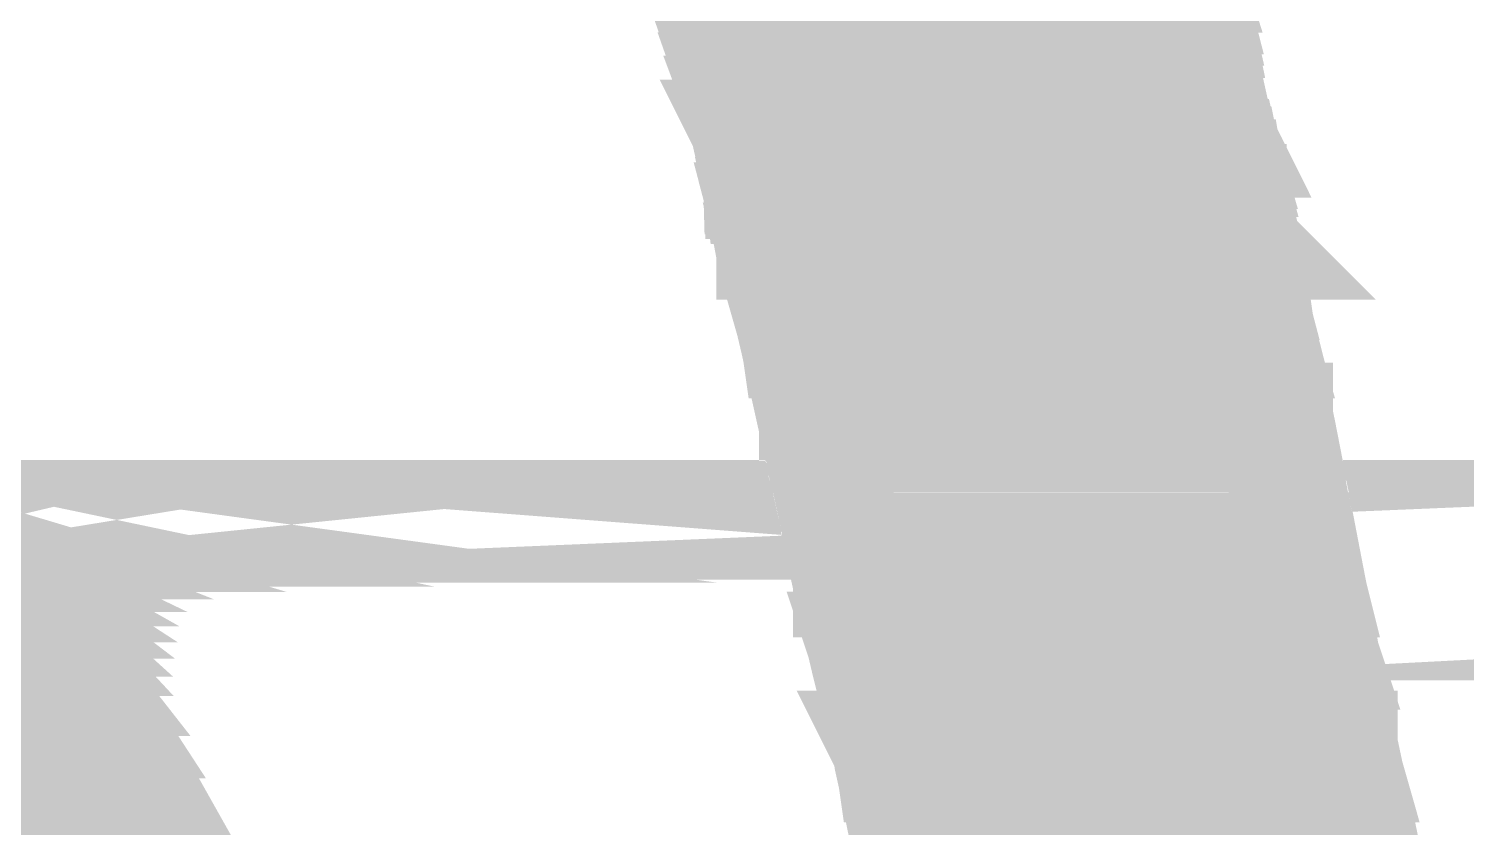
# Model space of a CAD drawing. Extents: x -22 to 239, y -29 to 162.
# Drawn here: x 189.171 to 190.39, y 34.083 to 34.76 of the extents above; entities that cross this region are included whole.
import ezdxf

# ---------------------------------------------------------------- set-up
doc = ezdxf.new("R2010")
doc.units = 0
doc.layers.add('2D_LINE_126', color=255, linetype='CONTINUOUS')

# ---------------------------------------------------------------- blocks, each defined once
blk = doc.blocks.new('SMOOTH_0$1')
at = {"const_width": 0.05}
blk.add_lwpolyline([(-0.025, 0, 1), (0.025, 0, 1)], format="xyb", close=True, dxfattribs=at)
blk = doc.blocks.new('DRAWING_129')
at = {"layer": '2D_LINE_126', "const_width": 0.1}
for points in [[(-9.1805046667, 2.71652), (-9.0268686667, 2.84385)], [(-8.4621006667, 2.8183773333), (-8.4481693333, 2.7780686667), (-8.440656, 2.7541), (-8.43248, 2.728168), (-8.4248513333, 2.7040953333), (-8.4192193333, 2.6864806667), (-8.4148073333, 2.6716426667), (-8.411086, 2.656696), (-8.408438, 2.6435653333), (-8.4080386667, 2.6408646667), (-8.4078013333, 2.6381466667), (-8.4077266667, 2.6354133333), (-8.4075606667, 2.631216), (-8.4070406667, 2.627034), (-8.4043813333, 2.6127553333), (-8.4006753333, 2.5962946667), (-8.396282, 2.579664), (-8.387016, 2.5444846667), (-8.375614, 2.4960973333), (-8.3600746667, 2.4263026667), (-8.3362653333, 2.316146), (-8.3290873333, 2.2833186667), (-8.3216633333, 2.2505406667), (-8.3149706667, 2.221972), (-8.310574, 2.2046473333), (-8.303438, 2.1759266667), (-8.2948633333, 2.136766), (-8.2838806667, 2.0830273333), (-8.268676, 2.005542)], [(-8.886002, 2.024326), (-8.9016613333, 2.0533273333), (-8.970018, 2.174778), (-8.9933646667, 2.2105986667), (-9.0199186667, 2.244532), (-9.0353513333, 2.261108), (-9.0521613333, 2.2763446667), (-9.070322, 2.2901866667), (-9.091216, 2.3037733333)], [(-7.889654, 2.0174886667), (-7.896576, 2.0505306667), (-7.9043173333, 2.0873), (-7.9116953333, 2.1221933333), (-7.9173806667, 2.148898), (-7.923768, 2.1797686667), (-7.9342733333, 2.2327206667), (-7.946228, 2.2939453333), (-7.958144, 2.3559666667), (-7.9700133333, 2.4167426667), (-7.9818273333, 2.4742173333), (-7.992294, 2.5226693333), (-7.99827, 2.5460306667), (-8.0025906667, 2.5624566667), (-8.0062406667, 2.579772), (-8.0088006667, 2.5955253333), (-8.0093666667, 2.6009826667), (-8.0095566667, 2.6064873333), (-8.0097493333, 2.611966), (-8.0103286667, 2.6174226667), (-8.01294, 2.633066), (-8.016666, 2.65023), (-8.021076, 2.6664766667), (-8.0258913333, 2.684324), (-8.0308406667, 2.7065453333), (-8.0351826667, 2.7293553333), (-8.03814, 2.74913), (-8.0410546667, 2.7680166667), (-8.0452313333, 2.7880713333), (-8.0499553333, 2.8063806667), (-8.0520233333, 2.812926)]]:
    blk.add_lwpolyline(points, dxfattribs=at)
for points in [[(-9.597012, 2.8008186667), (-9.5526946667, 2.8430986667), (-9.02897, 2.8430986667), (-9.0799846667, 2.8008186667)], [(-8.4570753333, 2.8061706667), (-8.4593233333, 2.812674), (-8.0527426667, 2.812674), (-8.050688, 2.8061706667)], [(-8.4507606667, 2.787898), (-8.4570753333, 2.8061706667), (-8.050688, 2.8061706667), (-8.045974, 2.787898)], [(-9.6456606667, 2.75136), (-9.6049686667, 2.7939706667), (-9.0882473333, 2.7939706667), (-9.1396606667, 2.75136)], [(-9.601098, 2.7973813333), (-9.599028, 2.799014), (-9.082162, 2.799014), (-9.084132, 2.7973813333)], [(-9.603106, 2.7957593333), (-9.601098, 2.7973813333), (-9.084132, 2.7973813333), (-9.0860893333, 2.7957593333)], [(-9.599028, 2.799014), (-9.59901, 2.7990286667), (-9.0821446667, 2.7990286667), (-9.082162, 2.799014)], [(-9.59901, 2.7990286667), (-9.598992, 2.7990446667), (-9.0821253333, 2.7990446667), (-9.0821446667, 2.7990286667)], [(-9.598992, 2.7990446667), (-9.5970293333, 2.800802), (-9.0800046667, 2.800802), (-9.0821253333, 2.7990446667)], [(-9.6049686667, 2.7939706667), (-9.603106, 2.7957593333), (-9.0860893333, 2.7957593333), (-9.0882473333, 2.7939706667)], [(-9.5970293333, 2.800802), (-9.59702, 2.8008106667), (-9.079994, 2.8008106667), (-9.0800046667, 2.800802)], [(-9.59702, 2.8008106667), (-9.597012, 2.8008186667), (-9.0799846667, 2.8008186667), (-9.079994, 2.8008106667)], [(-8.4474493333, 2.778318), (-8.4507606667, 2.787898), (-8.045974, 2.787898), (-8.0439786667, 2.778318)], [(-8.4474453333, 2.7783053333), (-8.4474493333, 2.778318), (-8.0439786667, 2.778318), (-8.043976, 2.7783053333)], [(-8.4441773333, 2.7678806667), (-8.4474426667, 2.7782966667), (-8.043974, 2.7782966667), (-8.0418046667, 2.7678806667)], [(-8.4474426667, 2.7782966667), (-8.4474453333, 2.7783053333), (-8.043976, 2.7783053333), (-8.043974, 2.7782966667)], [(-8.4399293333, 2.7543293333), (-8.4441773333, 2.7678806667), (-8.0418046667, 2.7678806667), (-8.0397133333, 2.7543293333)], [(-8.4382533333, 2.749014), (-8.4399293333, 2.7543293333), (-8.0397133333, 2.7543293333), (-8.0388933333, 2.749014)], [(-9.678236, 2.7171066667), (-9.6456606667, 2.75136), (-9.1396606667, 2.75136), (-9.1809906667, 2.7171066667)], [(-8.43202, 2.7292426667), (-8.4382533333, 2.749014), (-8.0388933333, 2.749014), (-8.035936, 2.7292426667)], [(-8.4320146667, 2.7292273333), (-8.43202, 2.7292426667), (-8.035936, 2.7292426667), (-8.035934, 2.7292273333)], [(-8.431754, 2.7283986667), (-8.4320106667, 2.7292126667), (-8.0359313333, 2.7292126667), (-8.035776, 2.7283986667)], [(-8.4320106667, 2.7292126667), (-8.4320146667, 2.7292273333), (-8.035934, 2.7292273333), (-8.0359313333, 2.7292126667)], [(-8.4247833333, 2.7064033333), (-8.431754, 2.7283986667), (-8.035776, 2.7283986667), (-8.0315893333, 2.7064033333)], [(-8.4247793333, 2.706392), (-8.4247833333, 2.7064033333), (-8.0315893333, 2.7064033333), (-8.0315866667, 2.706392)], [(-8.4241253333, 2.7043273333), (-8.424776, 2.70638), (-8.031584, 2.70638), (-8.0311273333, 2.7043273333)], [(-8.424776, 2.70638), (-8.4247793333, 2.706392), (-8.0315866667, 2.706392), (-8.031584, 2.70638)], [(-8.4184933333, 2.6867126667), (-8.4241253333, 2.7043273333), (-8.0311273333, 2.7043273333), (-8.027204, 2.6867126667)], [(-8.4184913333, 2.6867073333), (-8.4184933333, 2.6867126667), (-8.027204, 2.6867126667), (-8.0272026667, 2.6867073333)], [(-8.4177333333, 2.684158), (-8.4184886667, 2.686698), (-8.0272006667, 2.686698), (-8.0266346667, 2.684158)], [(-8.4184886667, 2.686698), (-8.4184913333, 2.6867073333), (-8.0272026667, 2.6867073333), (-8.0272006667, 2.686698)], [(-8.4140773333, 2.67186), (-8.417724, 2.6841253333), (-8.0266266667, 2.6841253333), (-8.0233173333, 2.67186)], [(-8.417724, 2.6841253333), (-8.4177286667, 2.6841413333), (-8.0266313333, 2.6841413333), (-8.0266266667, 2.6841253333)], [(-8.4177286667, 2.6841413333), (-8.4177333333, 2.684158), (-8.0266346667, 2.684158), (-8.0266313333, 2.6841413333)], [(-8.414072, 2.6718426667), (-8.4140773333, 2.67186), (-8.0233173333, 2.67186), (-8.0233126667, 2.6718426667)], [(-8.414068, 2.6718266667), (-8.414072, 2.6718426667), (-8.0233126667, 2.6718426667), (-8.0233086667, 2.6718266667)], [(-8.4126866667, 2.6662786667), (-8.414068, 2.6718266667), (-8.0233086667, 2.6718266667), (-8.021812, 2.6662786667)], [(-8.412686, 2.6662773333), (-8.4126866667, 2.6662786667), (-8.021812, 2.6662786667), (-8.0218113333, 2.6662773333)], [(-8.4103466667, 2.65688), (-8.412686, 2.6662773333), (-8.0218113333, 2.6662773333), (-8.0192606667, 2.65688)], [(-8.4103426667, 2.656864), (-8.4103466667, 2.65688), (-8.0192606667, 2.65688), (-8.019256, 2.656864)], [(-8.408968, 2.6500493333), (-8.4103393333, 2.6568466667), (-8.0192513333, 2.6568466667), (-8.0174066667, 2.6500493333)], [(-8.4103393333, 2.6568466667), (-8.4103426667, 2.656864), (-8.019256, 2.656864), (-8.0192513333, 2.6568466667)], [(-8.4076906667, 2.643716), (-8.408968, 2.6500493333), (-8.0174066667, 2.6500493333), (-8.016032, 2.643716)], [(-8.4076873333, 2.6436966667), (-8.4076906667, 2.643716), (-8.016032, 2.643716), (-8.0160273333, 2.6436966667)], [(-8.407684, 2.6436766667), (-8.4076873333, 2.6436966667), (-8.0160273333, 2.6436966667), (-8.0160233333, 2.6436766667)], [(-8.4072846667, 2.640976), (-8.407684, 2.6436766667), (-8.0160233333, 2.6436766667), (-8.0154373333, 2.640976)], [(-8.4072813333, 2.6409533333), (-8.4072846667, 2.640976), (-8.0154373333, 2.640976), (-8.015432, 2.6409533333)], [(-8.4062873333, 2.6271506667), (-8.4068006667, 2.6312786667), (-8.0134146667, 2.6312786667), (-8.0127253333, 2.6271506667)], [(-8.4072793333, 2.6409306667), (-8.4072813333, 2.6409533333), (-8.015432, 2.6409533333), (-8.0154273333, 2.6409306667)], [(-8.407042, 2.6382133333), (-8.4072793333, 2.6409306667), (-8.0154273333, 2.6409306667), (-8.0148373333, 2.6382133333)], [(-8.40704, 2.6381906667), (-8.407042, 2.6382133333), (-8.0148373333, 2.6382133333), (-8.0148326667, 2.6381906667)], [(-8.4068653333, 2.6329226667), (-8.4069653333, 2.6354433333), (-8.014236, 2.6354433333), (-8.0136886667, 2.6329226667)], [(-8.4068006667, 2.6312786667), (-8.4068653333, 2.6329226667), (-8.0136886667, 2.6329226667), (-8.0134146667, 2.6312786667)], [(-8.4070393333, 2.638168), (-8.40704, 2.6381906667), (-8.0148326667, 2.6381906667), (-8.0148273333, 2.638168)], [(-8.4069653333, 2.6354433333), (-8.4070393333, 2.638168), (-8.0148273333, 2.638168), (-8.014236, 2.6354433333)], [(-8.404456, 2.6173193333), (-8.4062873333, 2.6271506667), (-8.0127253333, 2.6271506667), (-8.011084, 2.6173193333)], [(-8.40341, 2.6119126667), (-8.4036346667, 2.6129093333), (-8.010616, 2.6129093333), (-8.01051, 2.6119126667)], [(-8.4021826667, 2.6064606667), (-8.40341, 2.6119126667), (-8.01051, 2.6119126667), (-8.010318, 2.6064606667)], [(-8.4036346667, 2.6129093333), (-8.404456, 2.6173193333), (-8.011084, 2.6173193333), (-8.010616, 2.6129093333)], [(-8.3996633333, 2.5954466667), (-8.3999353333, 2.596476), (-8.0096653333, 2.596476), (-8.0095586667, 2.5954466667)], [(-8.400944, 2.6009566667), (-8.4021826667, 2.6064606667), (-8.010318, 2.6064606667), (-8.010128, 2.6009566667)], [(-8.3996573333, 2.595424), (-8.3996633333, 2.5954466667), (-8.0095586667, 2.5954466667), (-8.0095566667, 2.595424)], [(-8.3955453333, 2.5798586667), (-8.399652, 2.5954033333), (-8.0095526667, 2.5954033333), (-8.0070273333, 2.5798586667)], [(-8.399652, 2.5954033333), (-8.3996573333, 2.595424), (-8.0095566667, 2.595424), (-8.0095526667, 2.5954033333)], [(-8.400938, 2.6009306667), (-8.400944, 2.6009566667), (-8.010128, 2.6009566667), (-8.0101273333, 2.6009306667)], [(-8.400932, 2.6009046667), (-8.400938, 2.6009306667), (-8.0101273333, 2.6009306667), (-8.0101246667, 2.6009046667)], [(-8.3999353333, 2.596476), (-8.400932, 2.6009046667), (-8.0101246667, 2.6009046667), (-8.0096653333, 2.596476)], [(-8.39549, 2.57965), (-8.3955453333, 2.579858), (-8.0070266667, 2.579858), (-8.0069933333, 2.57965)], [(-8.3909206667, 2.5623), (-8.3954813333, 2.5796146667), (-8.0069866667, 2.5796146667), (-8.0033366667, 2.5623)], [(-8.3954813333, 2.5796146667), (-8.395486, 2.5796326667), (-8.00699, 2.5796326667), (-8.0069866667, 2.5796146667)], [(-8.395486, 2.5796326667), (-8.39549, 2.57965), (-8.0069933333, 2.57965), (-8.00699, 2.5796326667)], [(-8.3955453333, 2.579858), (-8.3955453333, 2.5798586667), (-8.0070273333, 2.5798586667), (-8.0070266667, 2.579858)], [(-8.3909106667, 2.5622633333), (-8.390916, 2.562282), (-8.0033326667, 2.562282), (-8.003328, 2.5622633333)], [(-8.3865846667, 2.5458366667), (-8.3909106667, 2.5622633333), (-8.003328, 2.5622633333), (-7.9990066667, 2.5458366667)], [(-8.390916, 2.562282), (-8.3909206667, 2.5623), (-8.0033366667, 2.5623), (-8.0033326667, 2.562282)], [(-8.3862793333, 2.5446786667), (-8.3865846667, 2.5458366667), (-7.9990066667, 2.5458366667), (-7.9987106667, 2.5446786667)], [(-8.3862746667, 2.5446593333), (-8.3862773333, 2.54467), (-7.9987086667, 2.54467), (-7.998706, 2.5446593333)], [(-8.3810513333, 2.5224946667), (-8.3862746667, 2.5446593333), (-7.998706, 2.5446593333), (-7.9930353333, 2.5224946667)], [(-8.3862773333, 2.54467), (-8.3862793333, 2.5446786667), (-7.9987106667, 2.5446786667), (-7.9987086667, 2.54467)], [(-8.374872, 2.496272), (-8.3810513333, 2.5224946667), (-7.9930353333, 2.5224946667), (-7.9873713333, 2.496272)], [(-8.37487, 2.4962626667), (-8.3748713333, 2.4962673333), (-7.98737, 2.4962673333), (-7.9873693333, 2.4962626667)], [(-8.369926, 2.4740566667), (-8.37487, 2.4962626667), (-7.9873693333, 2.4962626667), (-7.982572, 2.4740566667)], [(-8.3748713333, 2.4962673333), (-8.374872, 2.496272), (-7.9873713333, 2.496272), (-7.98737, 2.4962673333)], [(-8.3593306667, 2.426468), (-8.369926, 2.4740566667), (-7.982572, 2.4740566667), (-7.97279, 2.426468)], [(-8.357196, 2.4165893333), (-8.35933, 2.4264633333), (-7.9727893333, 2.4264633333), (-7.9707593333, 2.4165893333)], [(-8.35933, 2.4264646667), (-8.3593306667, 2.426468), (-7.97279, 2.426468), (-7.9727893333, 2.4264646667)], [(-8.35933, 2.4264633333), (-8.35933, 2.4264646667), (-7.9727893333, 2.4264646667), (-7.9727893333, 2.4264633333)], [(-8.3440606667, 2.3558206667), (-8.357196, 2.4165893333), (-7.9707593333, 2.4165893333), (-7.958892, 2.3558206667)], [(-8.3355206667, 2.3163086667), (-8.3440606667, 2.3558206667), (-7.958892, 2.3558206667), (-7.9513006667, 2.3163086667)], [(-9.255564, 2.3436246667), (-9.24547, 2.3440486667), (-9.2192286667, 2.3440486667), (-9.213692, 2.3436246667)], [(-9.24547, 2.3440486667), (-9.237766, 2.3443726667), (-9.2192286667, 2.3440486667)], [(-9.2651713333, 2.3426426667), (-9.255564, 2.3436246667), (-9.213692, 2.3436246667), (-9.2008893333, 2.3426426667)], [(-9.27332, 2.34181), (-9.2651713333, 2.3426426667), (-9.2008893333, 2.3426426667), (-9.1947713333, 2.34181)], [(-9.2833693333, 2.340168), (-9.27332, 2.34181), (-9.1947713333, 2.34181), (-9.18271, 2.340168)], [(-9.291072, 2.33891), (-9.2833693333, 2.340168), (-9.18271, 2.340168), (-9.176708, 2.33891)], [(-9.300004, 2.3368026667), (-9.291072, 2.33891), (-9.176708, 2.33891), (-9.1666573333, 2.3368026667)], [(-9.3017853333, 2.3363826667), (-9.300004, 2.3368026667), (-9.1666573333, 2.3368026667), (-9.1652526667, 2.3363826667)], [(-9.3122766667, 2.333012), (-9.3017853333, 2.3363826667), (-9.1652526667, 2.3363826667), (-9.1539826667, 2.333012)], [(-9.3224693333, 2.3288213333), (-9.3144426667, 2.3321213333), (-9.1510053333, 2.3321213333), (-9.1426046667, 2.3288213333)], [(-9.3144426667, 2.3321213333), (-9.3122766667, 2.333012), (-9.1539826667, 2.333012), (-9.1510053333, 2.3321213333)], [(-9.327724, 2.326154), (-9.3224693333, 2.3288213333), (-9.1426046667, 2.3288213333), (-9.1358153333, 2.326154)], [(-9.3323873333, 2.3237873333), (-9.327724, 2.326154), (-9.1358153333, 2.326154), (-9.1308946667, 2.3237873333)], [(-9.3471093333, 2.314834), (-9.3463053333, 2.3153226667), (-9.113296, 2.3153226667), (-9.112428, 2.314834)], [(-9.3463053333, 2.3153226667), (-9.3323873333, 2.3237873333), (-9.1308946667, 2.3237873333), (-9.113296, 2.3153226667)], [(-9.3611393333, 2.3048206667), (-9.3471093333, 2.314834), (-9.112428, 2.314834), (-9.0946313333, 2.3048206667)], [(-8.3305993333, 2.293802), (-8.3355206667, 2.3163086667), (-7.9513006667, 2.3163086667), (-7.9469766667, 2.293802)], [(-9.3744926667, 2.2937193333), (-9.363184, 2.3031213333), (-9.0916106667, 2.3031213333), (-9.077152, 2.2937193333)], [(-9.363184, 2.3031213333), (-9.3611393333, 2.3048206667), (-9.0946313333, 2.3048206667), (-9.0916106667, 2.3031213333)], [(-9.378924, 2.289564), (-9.3744926667, 2.2937193333), (-9.077152, 2.2937193333), (-9.0707613333, 2.289564)], [(-8.328344, 2.2834866667), (-8.3305993333, 2.2937993333), (-7.946976, 2.2937993333), (-7.944962, 2.2834866667)], [(-8.3305993333, 2.2937993333), (-8.3305993333, 2.293802), (-7.9469766667, 2.293802), (-7.946976, 2.2937993333)], [(-9.3936453333, 2.275758), (-9.378924, 2.289564), (-9.0707613333, 2.289564), (-9.0526486667, 2.275758)], [(-8.3209213333, 2.2507146667), (-8.328344, 2.2834866667), (-7.944962, 2.2834866667), (-7.9385633333, 2.2507146667)], [(-9.4098466667, 2.2605653333), (-9.3936453333, 2.275758), (-9.0526486667, 2.275758), (-9.0358866667, 2.2605653333)], [(-9.4274713333, 2.2440373333), (-9.4098466667, 2.2605653333), (-9.0358866667, 2.2605653333), (-9.0204993333, 2.2440373333)], [(-6.21144, 2.257336), (-6.2073293333, 2.2575486667), (-5.0864586667, 2.2575486667), (-5.0855446667, 2.257336)], [(-6.2073293333, 2.2575486667), (-6.1850873333, 2.2586993333), (-5.0943886667, 2.2586993333), (-5.0864586667, 2.2575486667)], [(-6.1850873333, 2.2586993333), (-6.1758573333, 2.2591766667), (-5.1024353333, 2.2591766667), (-5.0943886667, 2.2586993333)], [(-6.1758573333, 2.2591766667), (-6.138278, 2.2611206667), (-5.2320093333, 2.2611206667), (-5.1024353333, 2.2591766667)], [(-9.44139, 2.2309846667), (-9.4274713333, 2.2440373333), (-9.0204993333, 2.2440373333), (-9.0102846667, 2.2309846667)], [(-8.316672, 2.2325746667), (-8.3209213333, 2.2507146667), (-7.9385633333, 2.2507146667), (-7.9350213333, 2.2325746667)], [(-9.4617866667, 2.2101553333), (-9.44139, 2.2309846667), (-9.0102846667, 2.2309846667), (-8.9939853333, 2.2101553333)], [(-8.3166713333, 2.2325726667), (-8.316672, 2.2325746667), (-7.9350213333, 2.2325746667), (-7.9350206667, 2.2325726667)], [(-8.3142306667, 2.2221533333), (-8.3166713333, 2.2325726667), (-7.9350206667, 2.2325726667), (-7.9329533333, 2.2221533333)], [(-8.3098353333, 2.2048346667), (-8.3142306667, 2.2221533333), (-7.9329533333, 2.2221533333), (-7.9295173333, 2.2048346667)], [(-9.4968166667, 2.1743813333), (-9.4617866667, 2.2101553333), (-8.9939853333, 2.2101553333), (-8.9706693333, 2.1743813333)], [(-8.3035706667, 2.1796206667), (-8.3098346667, 2.2048306667), (-7.9295166667, 2.2048306667), (-7.9245153333, 2.1796206667)], [(-8.3098346667, 2.2048306667), (-8.3098353333, 2.2048346667), (-7.9295173333, 2.2048346667), (-7.9295166667, 2.2048306667)], [(-9.5265626667, 2.144004), (-9.4968166667, 2.1743813333), (-8.9706693333, 2.1743813333), (-8.953572, 2.144004)], [(-8.3026986667, 2.17611), (-8.3035693333, 2.1796146667), (-7.924514, 2.1796146667), (-7.9237886667, 2.17611)], [(-8.302696, 2.1760993333), (-8.3026986667, 2.17611), (-7.9237886667, 2.17611), (-7.9237866667, 2.1760993333)], [(-8.3035693333, 2.1796146667), (-8.3035706667, 2.1796206667), (-7.9245153333, 2.1796206667), (-7.924514, 2.1796146667)], [(-8.296706, 2.1487433333), (-8.302694, 2.1760893333), (-7.9237846667, 2.1760893333), (-7.9181266667, 2.1487433333)], [(-8.302694, 2.1760893333), (-8.302696, 2.1760993333), (-7.9237866667, 2.1760993333), (-7.9237846667, 2.1760893333)], [(-9.61062, 2.0529606667), (-9.5265626667, 2.144004), (-8.953572, 2.144004), (-8.9023293333, 2.0529606667)], [(-8.2967053333, 2.148742), (-8.296706, 2.1487433333), (-7.9181266667, 2.1487433333), (-7.9181266667, 2.148742)], [(-8.2967046667, 2.1487393333), (-8.2967053333, 2.148742), (-7.9181266667, 2.148742), (-7.918126, 2.1487393333)], [(-8.2941186667, 2.1369293333), (-8.2967046667, 2.1487393333), (-7.918126, 2.1487393333), (-7.915612, 2.1369293333)], [(-8.2941173333, 2.1369233333), (-8.2941186667, 2.1369293333), (-7.915612, 2.1369293333), (-7.9156106667, 2.1369233333)], [(-8.2910746667, 2.1220346667), (-8.2941166667, 2.1369186667), (-7.9156093333, 2.1369186667), (-7.9124406667, 2.1220346667)], [(-8.2941166667, 2.1369186667), (-8.2941173333, 2.1369233333), (-7.9156106667, 2.1369233333), (-7.9156093333, 2.1369186667)], [(-8.283944, 2.087142), (-8.2910746667, 2.1220346667), (-7.9124406667, 2.1220346667), (-7.9050626667, 2.087142)], [(-8.2831326667, 2.083174), (-8.283134, 2.08318), (-7.9042286667, 2.08318), (-7.9042273333, 2.083174)], [(-8.283134, 2.08318), (-8.283944, 2.087142), (-7.9050626667, 2.087142), (-7.9042286667, 2.08318)], [(-8.2766966667, 2.0503733333), (-8.2831326667, 2.083174), (-7.9042273333, 2.083174), (-7.8973213333, 2.0503733333)], [(-9.632856, 2.0288766667), (-9.61062, 2.0529606667), (-8.9023293333, 2.0529606667), (-8.8893253333, 2.0288766667)], [(-8.2702133333, 2.017332), (-8.2766966667, 2.0503733333), (-7.8973213333, 2.0503733333), (-7.8904, 2.017332)]]:
    blk.add_lwpolyline(points, close=True, dxfattribs=at)
at = {"layer": '2D_LINE_126'}
for p in [(-8.4570753333, 2.8061706667), (-8.4570753333, 2.8061706667), (-8.050688, 2.8061706667), (-8.050688, 2.8061706667), (-8.4507606667, 2.787898), (-8.4507606667, 2.787898), (-8.4474493333, 2.778318), (-8.4474493333, 2.778318), (-8.4474453333, 2.7783053333), (-8.4474453333, 2.7783053333), (-8.4474426667, 2.7782966667), (-8.4474426667, 2.7782966667), (-8.045974, 2.787898), (-8.045974, 2.787898), (-8.0439786667, 2.778318), (-8.0439786667, 2.778318), (-8.043976, 2.7783053333), (-8.043976, 2.7783053333), (-8.043974, 2.7782966667), (-8.043974, 2.7782966667), (-8.4441773333, 2.7678806667), (-8.4441773333, 2.7678806667), (-8.0418046667, 2.7678806667), (-8.0418046667, 2.7678806667), (-8.4399293333, 2.7543293333), (-8.4399293333, 2.7543293333), (-8.0397133333, 2.7543293333), (-8.0397133333, 2.7543293333), (-8.4382533333, 2.749014), (-8.4382533333, 2.749014), (-8.0388933333, 2.749014), (-8.0388933333, 2.749014), (-8.43202, 2.7292426667), (-8.43202, 2.7292426667), (-8.4320146667, 2.7292273333), (-8.4320146667, 2.7292273333), (-8.4320106667, 2.7292126667), (-8.4320106667, 2.7292126667), (-8.035936, 2.7292426667), (-8.035936, 2.7292426667), (-8.035934, 2.7292273333), (-8.035934, 2.7292273333), (-8.0359313333, 2.7292126667), (-8.0359313333, 2.7292126667), (-8.431754, 2.7283986667), (-8.431754, 2.7283986667), (-8.035776, 2.7283986667), (-8.035776, 2.7283986667), (-8.4247833333, 2.7064033333), (-8.4247833333, 2.7064033333), (-8.4247793333, 2.706392), (-8.4247793333, 2.706392), (-8.424776, 2.70638), (-8.424776, 2.70638), (-8.0315893333, 2.7064033333), (-8.0315893333, 2.7064033333), (-8.0315866667, 2.706392), (-8.0315866667, 2.706392), (-8.031584, 2.70638), (-8.031584, 2.70638), (-8.4241253333, 2.7043273333), (-8.4241253333, 2.7043273333), (-8.0311273333, 2.7043273333), (-8.0311273333, 2.7043273333), (-8.4184933333, 2.6867126667), (-8.4184933333, 2.6867126667), (-8.4184913333, 2.6867073333), (-8.4184913333, 2.6867073333), (-8.4184886667, 2.686698), (-8.4184886667, 2.686698), (-8.4177333333, 2.684158), (-8.4177333333, 2.684158), (-8.4177286667, 2.6841413333), (-8.4177286667, 2.6841413333), (-8.417724, 2.6841253333), (-8.417724, 2.6841253333), (-8.027204, 2.6867126667), (-8.027204, 2.6867126667), (-8.0272026667, 2.6867073333), (-8.0272026667, 2.6867073333), (-8.0272006667, 2.686698), (-8.0272006667, 2.686698), (-8.0266346667, 2.684158), (-8.0266346667, 2.684158), (-8.0266313333, 2.6841413333), (-8.0266313333, 2.6841413333), (-8.0266266667, 2.6841253333), (-8.0266266667, 2.6841253333), (-8.4140773333, 2.67186), (-8.4140773333, 2.67186), (-8.414072, 2.6718426667), (-8.414072, 2.6718426667), (-8.414068, 2.6718266667), (-8.414068, 2.6718266667), (-8.0233173333, 2.67186), (-8.0233173333, 2.67186), (-8.0233126667, 2.6718426667), (-8.0233126667, 2.6718426667), (-8.0233086667, 2.6718266667), (-8.0233086667, 2.6718266667), (-8.4126866667, 2.6662786667), (-8.4126866667, 2.6662786667), (-8.412686, 2.6662773333), (-8.412686, 2.6662773333), (-8.4103466667, 2.65688), (-8.4103466667, 2.65688), (-8.4103426667, 2.656864), (-8.4103426667, 2.656864), (-8.4103393333, 2.6568466667), (-8.4103393333, 2.6568466667), (-8.021812, 2.6662786667), (-8.021812, 2.6662786667), (-8.0218113333, 2.6662773333), (-8.0218113333, 2.6662773333), (-8.0192606667, 2.65688), (-8.0192606667, 2.65688), (-8.019256, 2.656864), (-8.019256, 2.656864), (-8.0192513333, 2.6568466667), (-8.0192513333, 2.6568466667), (-8.408968, 2.6500493333), (-8.408968, 2.6500493333), (-8.4076906667, 2.643716), (-8.4076906667, 2.643716), (-8.4076873333, 2.6436966667), (-8.4076873333, 2.6436966667), (-8.407684, 2.6436766667), (-8.407684, 2.6436766667), (-8.0174066667, 2.6500493333), (-8.0174066667, 2.6500493333), (-8.016032, 2.643716), (-8.016032, 2.643716), (-8.0160273333, 2.6436966667), (-8.0160273333, 2.6436966667), (-8.0160233333, 2.6436766667), (-8.0160233333, 2.6436766667), (-8.4072846667, 2.640976), (-8.4072846667, 2.640976), (-8.4072813333, 2.6409533333), (-8.4072813333, 2.6409533333), (-8.4072793333, 2.6409306667), (-8.4072793333, 2.6409306667), (-8.407042, 2.6382133333), (-8.407042, 2.6382133333), (-8.40704, 2.6381906667), (-8.40704, 2.6381906667), (-8.4070393333, 2.638168), (-8.4070393333, 2.638168), (-8.4069653333, 2.6354433333), (-8.4069653333, 2.6354433333), (-8.4068653333, 2.6329226667), (-8.4068653333, 2.6329226667), (-8.4068006667, 2.6312786667), (-8.4068006667, 2.6312786667), (-8.0154373333, 2.640976), (-8.0154373333, 2.640976), (-8.015432, 2.6409533333), (-8.015432, 2.6409533333), (-8.0154273333, 2.6409306667), (-8.0154273333, 2.6409306667), (-8.0148373333, 2.6382133333), (-8.0148373333, 2.6382133333), (-8.0148326667, 2.6381906667), (-8.0148326667, 2.6381906667), (-8.0148273333, 2.638168), (-8.0148273333, 2.638168), (-8.014236, 2.6354433333), (-8.014236, 2.6354433333), (-8.0136886667, 2.6329226667), (-8.0136886667, 2.6329226667), (-8.0134146667, 2.6312786667), (-8.0134146667, 2.6312786667), (-8.4062873333, 2.6271506667), (-8.4062873333, 2.6271506667), (-8.0127253333, 2.6271506667), (-8.0127253333, 2.6271506667), (-8.404456, 2.6173193333), (-8.404456, 2.6173193333), (-8.4036346667, 2.6129093333), (-8.4036346667, 2.6129093333), (-8.40341, 2.6119126667), (-8.40341, 2.6119126667), (-8.011084, 2.6173193333), (-8.011084, 2.6173193333), (-8.010616, 2.6129093333), (-8.010616, 2.6129093333), (-8.01051, 2.6119126667), (-8.01051, 2.6119126667), (-8.4021826667, 2.6064606667), (-8.4021826667, 2.6064606667), (-8.400944, 2.6009566667), (-8.400944, 2.6009566667), (-8.400938, 2.6009306667), (-8.400938, 2.6009306667), (-8.400932, 2.6009046667), (-8.400932, 2.6009046667), (-8.3999353333, 2.596476), (-8.3999353333, 2.596476), (-8.3996633333, 2.5954466667), (-8.3996633333, 2.5954466667), (-8.3996573333, 2.595424), (-8.3996573333, 2.595424), (-8.399652, 2.5954033333), (-8.399652, 2.5954033333), (-8.010318, 2.6064606667), (-8.010318, 2.6064606667), (-8.010128, 2.6009566667), (-8.010128, 2.6009566667), (-8.0101273333, 2.6009306667), (-8.0101273333, 2.6009306667), (-8.0101246667, 2.6009046667), (-8.0101246667, 2.6009046667), (-8.0096653333, 2.596476), (-8.0096653333, 2.596476), (-8.0095586667, 2.5954466667), (-8.0095586667, 2.5954466667), (-8.0095566667, 2.595424), (-8.0095566667, 2.595424), (-8.0095526667, 2.5954033333), (-8.0095526667, 2.5954033333), (-8.3955453333, 2.5798586667), (-8.3955453333, 2.5798586667), (-8.3955453333, 2.579858), (-8.3955453333, 2.579858), (-8.39549, 2.57965), (-8.39549, 2.57965), (-8.395486, 2.5796326667), (-8.395486, 2.5796326667), (-8.3954813333, 2.5796146667), (-8.3954813333, 2.5796146667), (-8.0070273333, 2.5798586667), (-8.0070273333, 2.5798586667), (-8.0070266667, 2.579858), (-8.0070266667, 2.579858), (-8.0069933333, 2.57965), (-8.0069933333, 2.57965), (-8.00699, 2.5796326667), (-8.00699, 2.5796326667), (-8.0069866667, 2.5796146667), (-8.0069866667, 2.5796146667), (-8.3909206667, 2.5623), (-8.3909206667, 2.5623), (-8.390916, 2.562282), (-8.390916, 2.562282), (-8.3909106667, 2.5622633333), (-8.3909106667, 2.5622633333), (-8.0033366667, 2.5623), (-8.0033366667, 2.5623), (-8.0033326667, 2.562282), (-8.0033326667, 2.562282), (-8.003328, 2.5622633333), (-8.003328, 2.5622633333), (-8.3865846667, 2.5458366667), (-8.3865846667, 2.5458366667), (-8.3862793333, 2.5446786667), (-8.3862793333, 2.5446786667), (-8.3862773333, 2.54467), (-8.3862773333, 2.54467), (-8.3862746667, 2.5446593333), (-8.3862746667, 2.5446593333), (-7.9990066667, 2.5458366667), (-7.9990066667, 2.5458366667), (-7.9987106667, 2.5446786667), (-7.9987106667, 2.5446786667), (-7.9987086667, 2.54467), (-7.9987086667, 2.54467), (-7.998706, 2.5446593333), (-7.998706, 2.5446593333), (-8.3810513333, 2.5224946667), (-8.3810513333, 2.5224946667), (-7.9930353333, 2.5224946667), (-7.9930353333, 2.5224946667), (-8.374872, 2.496272), (-8.374872, 2.496272), (-8.3748713333, 2.4962673333), (-8.3748713333, 2.4962673333), (-8.37487, 2.4962626667), (-8.37487, 2.4962626667), (-7.9873713333, 2.496272), (-7.9873713333, 2.496272), (-7.98737, 2.4962673333), (-7.98737, 2.4962673333), (-7.9873693333, 2.4962626667), (-7.9873693333, 2.4962626667), (-8.369926, 2.4740566667), (-8.369926, 2.4740566667), (-7.982572, 2.4740566667), (-7.982572, 2.4740566667), (-8.3593306667, 2.426468), (-8.3593306667, 2.426468), (-8.35933, 2.4264646667), (-8.35933, 2.4264646667), (-8.35933, 2.4264633333), (-8.35933, 2.4264633333), (-7.97279, 2.426468), (-7.97279, 2.426468), (-7.9727893333, 2.4264646667), (-7.9727893333, 2.4264646667), (-7.9727893333, 2.4264633333), (-7.9727893333, 2.4264633333), (-8.357196, 2.4165893333), (-8.357196, 2.4165893333), (-7.9707593333, 2.4165893333), (-7.9707593333, 2.4165893333), (-8.3440606667, 2.3558206667), (-8.3440606667, 2.3558206667), (-7.958892, 2.3558206667), (-7.958892, 2.3558206667), (-8.3355206667, 2.3163086667), (-8.3355206667, 2.3163086667), (-7.9513006667, 2.3163086667), (-7.9513006667, 2.3163086667), (-9.077152, 2.2937193333), (-9.077152, 2.2937193333), (-8.3305993333, 2.293802), (-8.3305993333, 2.293802), (-8.3305993333, 2.2937993333), (-8.3305993333, 2.2937993333), (-7.9469766667, 2.293802), (-7.9469766667, 2.293802), (-7.946976, 2.2937993333), (-7.946976, 2.2937993333), (-9.0707613333, 2.289564), (-9.0707613333, 2.289564), (-8.328344, 2.2834866667), (-8.328344, 2.2834866667), (-7.944962, 2.2834866667), (-7.944962, 2.2834866667), (-9.0526486667, 2.275758), (-9.0526486667, 2.275758), (-9.0358866667, 2.2605653333), (-9.0358866667, 2.2605653333), (-9.0204993333, 2.2440373333), (-9.0204993333, 2.2440373333), (-8.3209213333, 2.2507146667), (-8.3209213333, 2.2507146667), (-7.9385633333, 2.2507146667), (-7.9385633333, 2.2507146667), (-9.0102846667, 2.2309846667), (-9.0102846667, 2.2309846667), (-8.316672, 2.2325746667), (-8.316672, 2.2325746667), (-8.3166713333, 2.2325726667), (-8.3166713333, 2.2325726667), (-7.9350213333, 2.2325746667), (-7.9350213333, 2.2325746667), (-7.9350206667, 2.2325726667), (-7.9350206667, 2.2325726667), (-8.3142306667, 2.2221533333), (-8.3142306667, 2.2221533333), (-7.9329533333, 2.2221533333), (-7.9329533333, 2.2221533333), (-8.9939853333, 2.2101553333), (-8.9939853333, 2.2101553333), (-8.3098353333, 2.2048346667), (-8.3098353333, 2.2048346667), (-8.3098346667, 2.2048306667), (-8.3098346667, 2.2048306667), (-7.9295173333, 2.2048346667), (-7.9295173333, 2.2048346667), (-7.9295166667, 2.2048306667), (-7.9295166667, 2.2048306667), (-8.9706693333, 2.1743813333), (-8.9706693333, 2.1743813333), (-8.3035706667, 2.1796206667), (-8.3035706667, 2.1796206667), (-8.3035693333, 2.1796146667), (-8.3035693333, 2.1796146667), (-8.3026986667, 2.17611), (-8.3026986667, 2.17611), (-8.302696, 2.1760993333), (-8.302696, 2.1760993333), (-8.302694, 2.1760893333), (-8.302694, 2.1760893333), (-7.9245153333, 2.1796206667), (-7.9245153333, 2.1796206667), (-7.924514, 2.1796146667), (-7.924514, 2.1796146667), (-7.9237886667, 2.17611), (-7.9237886667, 2.17611), (-7.9237866667, 2.1760993333), (-7.9237866667, 2.1760993333), (-7.9237846667, 2.1760893333), (-7.9237846667, 2.1760893333), (-8.953572, 2.144004), (-8.953572, 2.144004), (-8.296706, 2.1487433333), (-8.296706, 2.1487433333), (-8.2967053333, 2.148742), (-8.2967053333, 2.148742), (-8.2967046667, 2.1487393333), (-8.2967046667, 2.1487393333), (-7.9181266667, 2.1487433333), (-7.9181266667, 2.1487433333), (-7.9181266667, 2.148742), (-7.9181266667, 2.148742), (-7.918126, 2.1487393333), (-7.918126, 2.1487393333), (-8.2941186667, 2.1369293333), (-8.2941186667, 2.1369293333), (-8.2941173333, 2.1369233333), (-8.2941173333, 2.1369233333), (-8.2941166667, 2.1369186667), (-8.2941166667, 2.1369186667), (-7.915612, 2.1369293333), (-7.915612, 2.1369293333), (-7.9156106667, 2.1369233333), (-7.9156106667, 2.1369233333), (-7.9156093333, 2.1369186667), (-7.9156093333, 2.1369186667), (-8.2910746667, 2.1220346667), (-8.2910746667, 2.1220346667), (-7.9124406667, 2.1220346667), (-7.9124406667, 2.1220346667), (-8.283944, 2.087142), (-8.283944, 2.087142), (-8.283134, 2.08318), (-8.283134, 2.08318), (-8.2831326667, 2.083174), (-8.2831326667, 2.083174), (-7.9050626667, 2.087142), (-7.9050626667, 2.087142), (-7.9042286667, 2.08318), (-7.9042286667, 2.08318), (-7.9042273333, 2.083174), (-7.9042273333, 2.083174), (-8.9023293333, 2.0529606667), (-8.9023293333, 2.0529606667), (-8.2766966667, 2.0503733333), (-8.2766966667, 2.0503733333), (-7.8973213333, 2.0503733333), (-7.8973213333, 2.0503733333)]:
    blk.add_blockref('SMOOTH_0$1', p, dxfattribs=at)

msp = doc.modelspace()

# ---------------------------------------------------------------- block references
msp.add_blockref('DRAWING_129', (198.2, 32))

doc.saveas('drawing.dxf')
